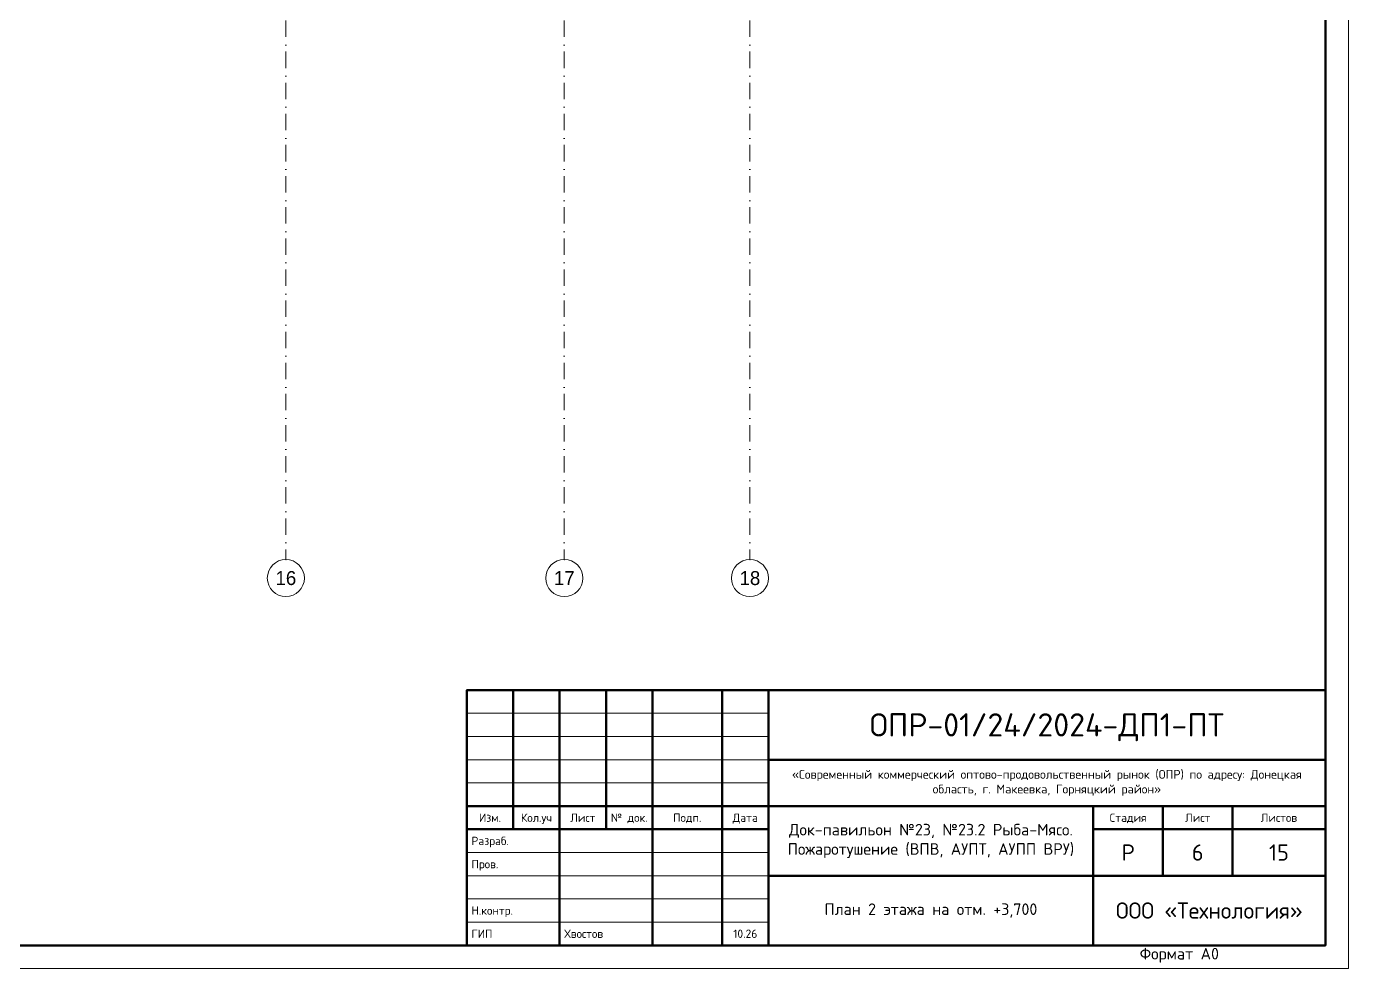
# Model space of a CAD drawing. Header units: millimetres. Extents: x 0 to 2118900, y -20000 to 84100.
# Drawn here: x 890410 to 918900, y 0 to 20298 of the extents above; entities that cross this region are included whole.
import ezdxf
from ezdxf.enums import TextEntityAlignment as Align

# ---------------------------------------------------------------- set-up
doc = ezdxf.new("R2010")
doc.units = ezdxf.units.MM
doc.linetypes.add('Dot & Dashed', pattern=[670.277762, 352.777767, -176.388884, 0, -141.111112])
for name, color, linetype, lineweight in [('АР_подоснова', 8, 'Continuous', 13), ('ПТ_рамка', 7, 'Continuous', 50), ('ПТ_рамка_тонк', 7, 'Continuous', 18), ('ПТ_текст', 7, 'Continuous', 18)]:
    doc.layers.add(name, color=color, linetype=linetype, lineweight=lineweight)
doc.styles.add('АР_текст_1', font='arial.ttf')
doc.styles.add('ПТ', font='isocpeur.ttf')
doc.styles.add('ПТ_загл', font='isocpeur.ttf')

# ---------------------------------------------------------------- blocks, each defined once
blk = doc.blocks.new('Стандартный Маркер Сетки_41')
at = {"color": 0, "linetype": 'Dot & Dashed', "lineweight": -2}
for p in [(0, 0), (55187, 0)]:
    blk.add_line(p, (55187, 0), dxfattribs=at)
at = {"color": 0, "linetype": 'Continuous', "lineweight": -2}
blk.add_circle((55587, 0), 400, dxfattribs=at)
at = {"color": 0, "linetype": 'Dot & Dashed', "lineweight": -2}
blk.add_point((55187, 0), dxfattribs=at)
blk.add_point((55187, 0), dxfattribs=at)
at = {"color": 0, "lineweight": -2, "style": 'АР_текст_1'}
blk.add_attdef('AC_MarkerText_1', text='', height=300, rotation=90, dxfattribs=at).set_placement((55368, -69), align=Align.TOP_CENTER)
blk = doc.blocks.new('AR_F2')
at = {"layer": 'АР_подоснова', "linetype": 'Continuous'}
ref = blk.add_blockref('Стандартный Маркер Сетки_41', (88000, 40000), dxfattribs=dict(at, zscale=1000, rotation=270))
ref.add_attrib('AC_MarkerText_1', '16', dxfattribs={"layer": '0', "color": 0, "lineweight": 0, "height": 300, "rotation": 360}).set_placement((88000, -15437), align=Align.TOP_CENTER)
ref = blk.add_blockref('Стандартный Маркер Сетки_41', (94000, 40000), dxfattribs=dict(at, zscale=1000, rotation=270))
ref.add_attrib('AC_MarkerText_1', '17', dxfattribs={"layer": '0', "color": 0, "lineweight": 0, "height": 300, "rotation": 360}).set_placement((94000, -15437), align=Align.TOP_CENTER)
ref = blk.add_blockref('Стандартный Маркер Сетки_41', (98000, 40000), dxfattribs=dict(at, zscale=1000, rotation=270))
ref.add_attrib('AC_MarkerText_1', '18', dxfattribs={"layer": '0', "color": 0, "lineweight": 0, "height": 300, "rotation": 360}).set_placement((98000, -15437), align=Align.TOP_CENTER)

msp = doc.modelspace()

# ---------------------------------------------------------------- linework, layer by layer
at = {"layer": 'ПТ_рамка', "lineweight": 50}
for p, q in [((900900, 3000), (900900, 6000)), ((901900, 3000), (901900, 6000)), ((902900, 3000), (902900, 6000)), ((903900, 3000), (903900, 6000)), ((905400, 3000), (905400, 6000)), ((899900, 3500), (906400, 3500)), ((906400, 3500), (918400, 3500)), ((914900, 2000), (914900, 3500)), ((916400, 2000), (916400, 3500)), ((899900, 3000), (906400, 3000)), ((901900, 500), (901900, 3000)), ((903900, 500), (903900, 3000)), ((905400, 500), (905400, 3000)), ((913400, 3000), (918400, 3000))]:
    msp.add_line(p, q, dxfattribs=at)
at = {"layer": 'ПТ_рамка', "lineweight": 70}
for p, q in [((906400, 500), (906400, 6000)), ((906400, 4500), (918400, 4500)), ((913400, 500), (913400, 3500)), ((906400, 2000), (918400, 2000))]:
    msp.add_line(p, q, dxfattribs=at)
at = {"layer": 'ПТ_рамка', "lineweight": 18}
for p, q in [((899900, 5500), (906400, 5500)), ((899900, 5000), (906400, 5000)), ((899900, 4500), (906400, 4500)), ((899900, 4000), (906400, 4000)), ((899900, 2500), (906400, 2500)), ((899900, 2000), (906400, 2000)), ((899900, 1500), (906400, 1500)), ((899900, 1000), (906400, 1000))]:
    msp.add_line(p, q, dxfattribs=at)
at = {"layer": 'ПТ_рамка', "lineweight": 70}
for points in [[(802000, 500), (918400, 500), (918400, 83600), (802000, 83600)], [(899900, 500), (918400, 500), (918400, 6000), (899900, 6000)]]:
    msp.add_lwpolyline(points, close=True, dxfattribs=at)
at = {"layer": 'ПТ_рамка_тонк', "lineweight": 13}
msp.add_lwpolyline([(800000, 0), (918900, 0), (918900, 84100), (800000, 84100)], close=True, dxfattribs=at)

# ---------------------------------------------------------------- block references
at = {"layer": 'АР_подоснова'}
msp.add_blockref('AR_F2', (808000, 24000), dxfattribs=at)

# ---------------------------------------------------------------- texts
at = {"layer": 'ПТ_текст'}
for s, height, style, p in [('ОПР-01/24/2024-ДП1-ПТ', 500, 'ПТ_загл', (912400, 5250)), ('Изм.', 180, 'ПТ', (900400, 3250)), ('Кол.уч', 180, 'ПТ', (901400, 3250)), ('Лист', 180, 'ПТ', (902400, 3250)), ('№ док.', 180, 'ПТ', (903400, 3250)), ('Подп.', 180, 'ПТ', (904650, 3250)), ('Дата', 180, 'ПТ', (905900, 3250)), ('Стадия', 180, 'ПТ', (914150, 3250)), ('Лист', 180, 'ПТ', (915650, 3250)), ('Листов', 180, 'ПТ', (917400, 3250)), ('Р', 350, 'ПТ', (914150, 2500)), ('6', 350, 'ПТ', (915650, 2500)), ('15', 350, 'ПТ', (917400, 2500)), ('ООО «Технология»', 350, 'ПТ', (915900, 1250)), ('10.26', 180, 'ПТ', (905900, 750))]:
    msp.add_text(s, height=height, dxfattribs=dict(at, style=style)).set_placement(p, align=Align.MIDDLE_CENTER)
at = {"layer": 'ПТ_текст', "style": 'ПТ'}
for s, p in [('Разраб.', (900000, 2750)), ('Пров.', (900000, 2250)), ('Н.контр.', (900000, 1250)), ('ГИП', (900000, 750)), ('Хвостов', (902000, 750))]:
    msp.add_text(s, height=180, dxfattribs=at).set_placement(p, align=Align.MIDDLE_LEFT)
msp.add_text('Формат A0', height=250, dxfattribs=at).set_placement((914400, 120), align=Align.BOTTOM_LEFT)
at = {"layer": 'ПТ_текст', "attachment_point": 5, "style": 'ПТ'}
for s, insert, char_height, width in [('«Современный коммерческий оптово-продовольственный рынок (ОПР) по адресу: Донецкая область, г. Макеевка, Горняцкий район»', (912400, 4000), 190, 11600), ('Док-павильон №23, №23.2 Рыба-Мясо. Пожаротушение (ВПВ, АУПТ, АУПП ВРУ)', (909900, 2750), 250, 6600), ('План 2 этажа на отм. +3,700', (909900, 1250), 250, 6600)]:
    msp.add_mtext(s, dxfattribs=dict(at, insert=insert, char_height=char_height, width=width))

doc.saveas('drawing.dxf')
